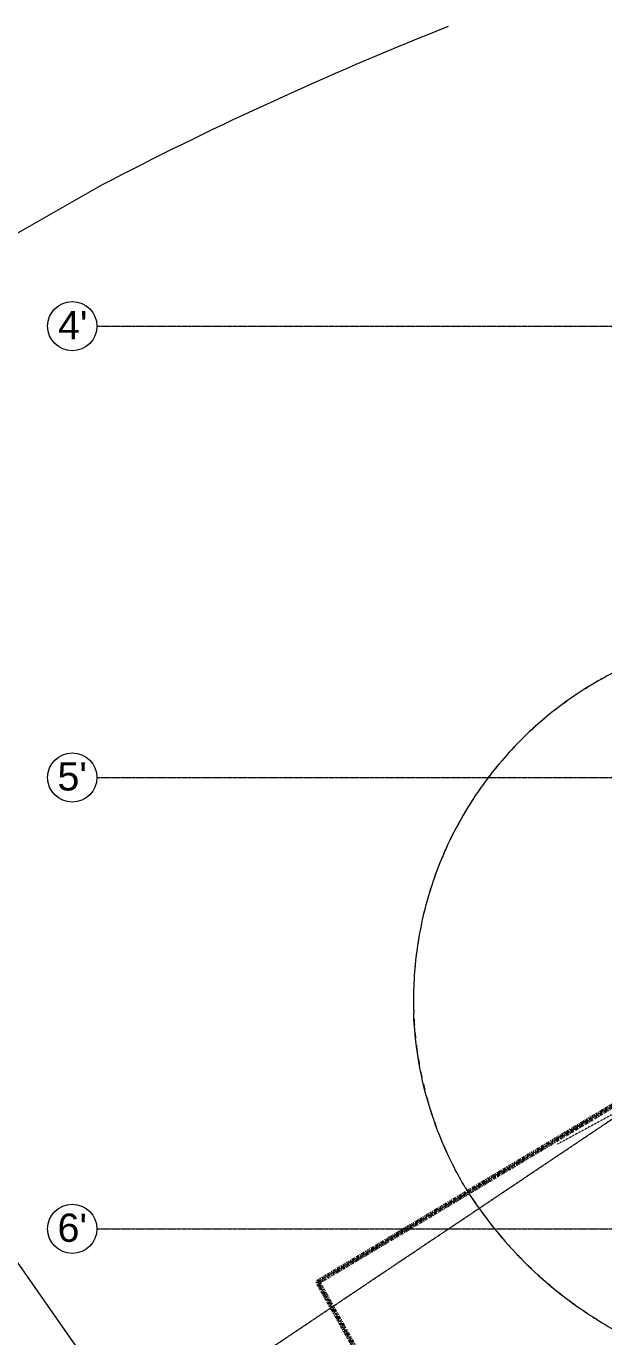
# Model space of a CAD drawing. Header units: millimetres. Extents: x -1578195 to 622687, y -255792 to 391308.
# Drawn here: x -1551735 to -1537657, y 113084 to 145026 of the extents above; entities that cross this region are included whole.
import ezdxf

# ---------------------------------------------------------------- set-up
doc = ezdxf.new("R2010")
doc.units = ezdxf.units.MM
for name, pattern in [('Double dash', [24.5, 10, -3, 2, -3, 2, -4.5]), ('Grid Line', [21, 12, -3, 3, -3]), ('Hidden', [2.25, 1, -1.25]), ('Overhead', [1.8, 1.2, -0.6])]:
    doc.linetypes.add(name, pattern=pattern)
for name, color, linetype, lineweight in [('A-010-M_LINE', 90, 'Continuous', 5), ('A-230-M_FLOOR', 192, 'Continuous', 18), ('C-910-M_SITE_BOUND', 91, 'Double dash', 70), ('Z-030-M_GRID', 191, 'Continuous', 5), ('Z-033_T_GRIDREF', 31, 'Continuous', 5)]:
    doc.layers.add(name, color=color, linetype=linetype, lineweight=lineweight)
doc.styles.add('Arial_2', font='arial.ttf', dxfattribs={"height": 1.967066})

# ---------------------------------------------------------------- blocks, each defined once
blk = doc.blocks.new('0291')
at = {"layer": 'A-010-M_LINE', "color": 1, "linetype": 'Hidden'}
blk.add_line((2270, 157471), (-3183, 154519), dxfattribs=at)
at = {"layer": 'A-010-M_LINE', "color": 1, "linetype": 'Overhead'}
blk.add_line((-1183, 155573), (-32940, 134267), dxfattribs=at)
at = {"layer": 'A-230-M_FLOOR', "color": 1}
for p, q in [((-24369, 172151), (-14273, 177908)), ((-16654, 152074), (-13244, 147191))]:
    blk.add_line(p, q, dxfattribs=at)
for centre, radius, start, end in [((2259, 158043), 8950, 119.0684, 120.0528), ((2259, 158043), 8950, 123.3308, 124.3377), ((2259, 158043), 8950, 121.1983, 122.2032), ((2259, 158043), 8950, 125.4659, 126.4694), ((2259, 158043), 8950, 129.7307, 130.7491), ((2259, 158043), 8950, 127.5998, 128.6085), ((2259, 158043), 8950, 131.8625, 132.8839), ((2259, 158043), 8950, 136.1306, 137.1515), ((2259, 158043), 8950, 133.9966, 135.0156), ((2259, 158043), 8950, 138.6652, 139.2896), ((2259, 158043), 8950, 138.2614, 138.6652), ((2259, 158043), 8950, 140.3924, 141.4238), ((2259, 158043), 8950, 142.5266, 143.5544), ((2259, 158043), 8950, 146.7947, 147.823), ((2259, 158043), 8950, 144.6623, 145.6869), ((2259, 158043), 8950, 148.9252, 149.9576), ((2259, 158043), 8950, 151.0589, 152.0887), ((2259, 158043), 8950, 153.1959, 154.2197), ((2259, 158043), 8950, 155.9548, 156.6316), ((2259, 158043), 8950, 155.3308, 155.9548), ((2259, 158043), 8950, 158.116, 158.4888), ((2259, 158043), 8950, 156.847, 158.116), ((2259, 158043), 8950, 159.5952, 160.6206), ((2259, 158043), 8950, 161.734, 162.7511), ((2259, 158043), 8950, 163.8726, 164.8844), ((2259, 158043), 8950, 166.0052, 167.0191), ((2259, 158043), 8950, 168.1388, 169.1517), ((2259, 158043), 8950, 170.2819, 171.2821), ((2259, 158043), 8950, 172.4311, 173.4136), ((2259, 158043), 8950, 174.5753, 175.5476), ((2259, 158043), 8950, 176.7415, 177.6808), ((2259, 158043), 8950, 178.8848, 179.8119), ((2259, 158043), 8950, 181.0951, 181.8893), ((3068, 158733), 10000, 211.7898, 233.1336), ((3068, 158733), 10000, 213.7642, 214.4216), ((3068, 158733), 10000, 215.7386, 216.5269), ((3068, 158733), 10000, 217.7131, 218.5571), ((3068, 158733), 10000, 219.6876, 220.5623), ((3068, 158733), 10000, 221.6622, 222.556), ((3068, 158733), 10000, 223.6368, 224.5436), ((3068, 158733), 10000, 225.6116, 226.5275), ((3068, 158733), 10000, 227.5864, 228.5091), ((3068, 158733), 10000, 229.5613, 230.489), ((3068, 158733), 10000, 231.5363, 232.4677), ((3068, 158733), 10000, 233.1336, 240.8949), ((3068, 158733), 10000, 233.5115, 234.4456), ((3068, 158733), 10000, 235.4868, 236.4228), ((3068, 158733), 10000, 237.4623, 238.3995)]:
    blk.add_arc(centre, radius, start, end, dxfattribs=at)
for points, knots in [([(-14273, 177908), (-11682, 179256), (-8870, 180553), (-5999, 181703), (-5839, 181767)], [-1, -1, -1, -1, -0.5, -0.4705882, -0.4705882, -0.4705882, -0.4705882]), ([(-568, 166535), (-1022, 166384), (-1907, 166008), (-3127, 165240), (-4208, 164286), (-4922, 163416), (-5275, 162878), (-5361, 162738)], [0, 0, 0, 0, 0.125, 0.25, 0.375, 0.5, 0.5428571, 0.5428571, 0.5428571, 0.5428571]), ([(-5361, 162738), (-5526, 162470), (-5907, 161773), (-6300, 160747), (-6483, 159988), (-6538, 159692)], [0.5428571, 0.5428571, 0.5428571, 0.5428571, 0.625, 0.75, 0.8285714, 0.8285714, 0.8285714, 0.8285714]), ([(-6538, 159692), (-6571, 159517), (-6673, 158868), (-6703, 158210), (-6686, 157731)], [0.8285714, 0.8285714, 0.8285714, 0.8285714, 0.875, 1, 1, 1, 1]), ([(-5432, 153465), (-5624, 153787), (-5966, 154454), (-6479, 155865), (-6660, 156982), (-6686, 157731)], [-1, -1, -1, -1, -0.75, -0.5, 0, 0, 0, 0]), ([(-6372, 155673), (-6359, 155624), (-6344, 155574), (-6330, 155524), (-6329, 155523)], [-0.53369426, -0.53369426, -0.53369426, -0.53369426, -0.5, -0.49905501, -0.49905501, -0.49905501, -0.49905501])]:
    blk.add_open_spline(points, degree=3, knots=knots, dxfattribs=at)
for points in [[(-6687, 157748), (-6687, 157745), (-6686, 157742), (-6686, 157739)], [(-6679, 157572), (-6676, 157521), (-6673, 157469), (-6669, 157418)], [(-6656, 157250), (-6652, 157200), (-6647, 157149), (-6641, 157098)], [(-6622, 156931), (-6616, 156883), (-6609, 156834), (-6602, 156786)], [(-6603, 156785), (-6602, 156783), (-6602, 156781), (-6602, 156779)], [(-6577, 156614), (-6568, 156563), (-6559, 156512), (-6550, 156462)], [(-6520, 156298), (-6510, 156247), (-6499, 156197), (-6488, 156146)], [(-6451, 155984), (-6440, 155935), (-6428, 155887), (-6415, 155838)], [(-6416, 155838), (-6415, 155836), (-6415, 155835), (-6414, 155833)], [(-6282, 155365), (-6266, 155317), (-6251, 155268), (-6235, 155219)], [(-6235, 155220), (-6234, 155218), (-6234, 155217), (-6233, 155216)], [(-6180, 155061), (-6163, 155011), (-6145, 154962), (-6127, 154913)], [(-6068, 154760), (-6049, 154712), (-6030, 154664), (-6010, 154616)], [(-5945, 154464), (-5924, 154416), (-5902, 154369), (-5879, 154322)]]:
    blk.add_open_spline(points, degree=3, dxfattribs=at)
at = {"layer": 'C-910-M_SITE_BOUND', "color": 1}
for p, q in [((56581, 190357), (-9024, 151156)), ((-9024, 151156), (-5000, 144021))]:
    blk.add_line(p, q, dxfattribs=at)
at = {"layer": 'Z-030-M_GRID', "color": 1, "linetype": 'Grid Line'}
for p, q in [((-14408, 174456), (132980, 174456)), ((-14408, 163456), (132980, 163456)), ((-14408, 152456), (132980, 152456))]:
    blk.add_line(p, q, dxfattribs=at)
at = {"layer": 'Z-033_T_GRIDREF', "color": 1}
for centre in [(-15008, 174456), (-15008, 163456), (-15008, 152456)]:
    blk.add_circle(centre, 600, dxfattribs=at)
at = {"layer": 'Z-033_T_GRIDREF', "color": 1, "style": 'Arial_2'}
for s, p in [("4'", (-15356, 174139)), ("5'", (-15370, 163139)), ("6'", (-15368, 152139))]:
    blk.add_text(s, height=688.5, dxfattribs=at).set_placement(p)

msp = doc.modelspace()

# ---------------------------------------------------------------- block references
msp.add_blockref('0291', (-1535603.6, -36740.4))

doc.saveas('drawing.dxf')
